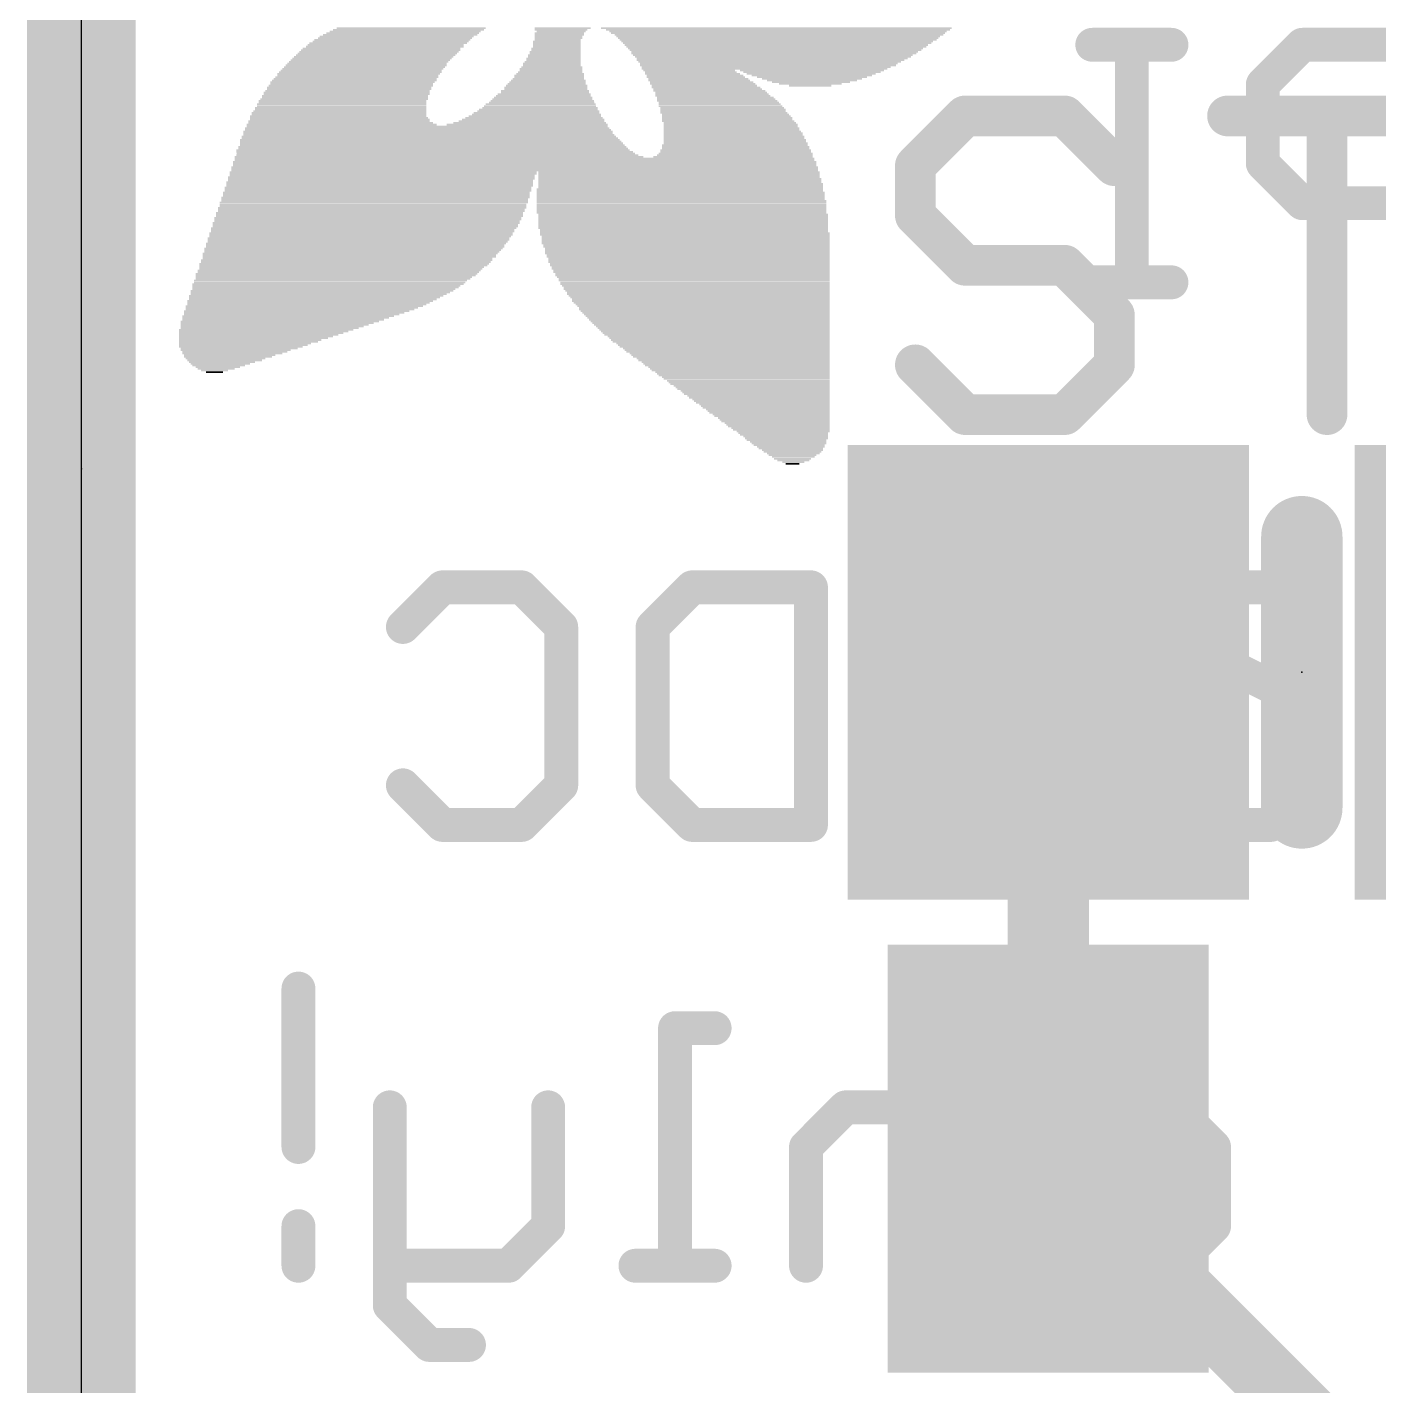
# Model space of a CAD drawing. Extents: x -0.2 to 28.1, y -0.2 to 21.4.
# Drawn here: x -0.2 to 4.86, y 9.01 to 14.1 of the extents above; entities that cross this region are included whole.
import ezdxf

# ---------------------------------------------------------------- set-up
doc = ezdxf.new("R2010")
doc.units = 0
for name, color, linetype in [('1', 12, 'CONTINUOUS'), ('16', 132, 'CONTINUOUS'), ('20', 53, 'CONTINUOUS'), ('21', 40, 'CONTINUOUS'), ('22', 6, 'CONTINUOUS'), ('23', 40, 'CONTINUOUS'), ('29', 253, 'CONTINUOUS'), ('31', 253, 'CONTINUOUS')]:
    doc.layers.add(name, color=color, linetype=linetype)

# ---------------------------------------------------------------- blocks, each defined once
blk = doc.blocks.new('RECT')
blk.add_solid([(-0.5, -0.5), (0.5, -0.5), (-0.5, 0.5), (0.5, 0.5)])

msp = doc.modelspace()

# ---------------------------------------------------------------- linework, layer by layer
at = {"layer": '1'}
for points, const_width in [([(3.622, 11.684), (3.622, 10.099)], 0.3048), ([(3.622, 10.099), (3.622, 9.863)], 0.254), ([(3.622, 9.863), (4.722, 8.763)], 0.254)]:
    msp.add_lwpolyline(points, dxfattribs=dict(at, const_width=const_width))
for points, const_width in [([(3.6982, 11.684, 1), (3.5458, 11.684)], 0.1524), ([(3.6855, 10.099, 1), (3.5585, 10.099)], 0.127), ([(3.5458, 10.099, 1), (3.6982, 10.099)], 0.1524), ([(3.6669, 9.9079, 1), (3.5771, 9.8181)], 0.127), ([(3.5585, 9.863, 1), (3.6855, 9.863)], 0.127)]:
    msp.add_lwpolyline(points, format="xyb", dxfattribs=dict(at, const_width=const_width))
at = {"layer": '16', "const_width": 0.4064}
msp.add_lwpolyline([(0, 0), (0, 21.209)], dxfattribs=at)
at = {"layer": '20'}
msp.add_line((0, 2.54), (0, 18.415), dxfattribs=at)
at = {"layer": '21'}
for points, const_width in [([(3.3106, 13.7678), (3.1242, 13.5813)], 0.1524), ([(3.6835, 13.7678), (3.3106, 13.7678)], 0.1524), ([(3.8699, 13.5813), (3.6835, 13.7678)], 0.1524), ([(4.2936, 13.7678), (5.0393, 13.7678)], 0.1524), ([(4.6664, 12.6492), (4.6664, 13.7678)], 0.1524), ([(3.1242, 13.5813), (3.1242, 13.3949)], 0.1524), ([(3.1242, 13.3949), (3.3106, 13.2085)], 0.1524), ([(3.3106, 13.2085), (3.6835, 13.2085)], 0.1524), ([(3.6835, 13.2085), (3.8699, 13.0221)], 0.1524), ([(3.8699, 13.0221), (3.8699, 12.8356)], 0.1524), ([(3.3106, 12.6492), (3.1242, 12.8356)], 0.1524), ([(3.8699, 12.8356), (3.6835, 12.6492)], 0.1524), ([(3.6835, 12.6492), (3.3106, 12.6492)], 0.1524), ([(4.572, 11.176), (4.572, 12.192)], 0.3048)]:
    msp.add_lwpolyline(points, dxfattribs=dict(at, const_width=const_width))
for points, const_width in [([(3.3106, 13.8059, 1), (3.3106, 13.7297)], 0.0762), ([(3.3376, 13.7408, 1), (3.2837, 13.7947)], 0.0762), ([(3.7104, 13.7947, 1), (3.6565, 13.7408)], 0.0762), ([(3.6835, 13.7297, 1), (3.6835, 13.8059)], 0.0762), ([(4.2936, 13.8059, 1), (4.2936, 13.7297)], 0.0762), ([(4.7045, 13.7678, 1), (4.6283, 13.7678)], 0.0762), ([(3.1623, 13.5813, 1), (3.0861, 13.5813)], 0.0762), ([(3.0973, 13.6083, 1), (3.1511, 13.5544)], 0.0762), ([(3.843, 13.5544, 1), (3.8968, 13.6083)], 0.0762), ([(3.1511, 13.4218, 1), (3.0973, 13.368)], 0.0762), ([(3.0861, 13.3949, 1), (3.1623, 13.3949)], 0.0762), ([(3.3106, 13.2466, 1), (3.3106, 13.1704)], 0.0762), ([(3.7104, 13.2354, 1), (3.6565, 13.1815)], 0.0762), ([(3.6835, 13.1704, 1), (3.6835, 13.2466)], 0.0762), ([(3.2837, 13.1815, 1), (3.3376, 13.2354)], 0.0762), ([(3.908, 13.0221, 1), (3.8318, 13.0221)], 0.0762), ([(3.843, 12.9951, 1), (3.8968, 13.049)], 0.0762), ([(3.1511, 12.8626, 1), (3.0973, 12.8087)], 0.0762), ([(3.8968, 12.8087, 1), (3.843, 12.8626)], 0.0762), ([(3.8318, 12.8356, 1), (3.908, 12.8356)], 0.0762), ([(3.3106, 12.6873, 1), (3.3106, 12.6111)], 0.0762), ([(3.6835, 12.6111, 1), (3.6835, 12.6873)], 0.0762), ([(3.2837, 12.6223, 1), (3.3376, 12.6761)], 0.0762), ([(3.6565, 12.6761, 1), (3.7104, 12.6223)], 0.0762), ([(4.6283, 12.6492, 1), (4.7045, 12.6492)], 0.0762), ([(4.6482, 12.192, 1), (4.4958, 12.192)], 0.1524), ([(4.4958, 11.176, 1), (4.6482, 11.176)], 0.1524)]:
    msp.add_lwpolyline(points, format="xyb", dxfattribs=dict(at, const_width=const_width))
at = {"layer": '22', "const_width": 0.127}
for points in [[(4.0836, 14.0343), (3.787, 14.0343)], [(3.9353, 13.1445), (3.9353, 14.0343)], [(4.5742, 14.0343), (4.4259, 13.886)], [(5.0191, 14.0343), (4.5742, 14.0343)], [(4.4259, 13.886), (4.4259, 13.5894)], [(4.4259, 13.5894), (4.5742, 13.4411)], [(4.5742, 13.4411), (5.0191, 13.4411)], [(4.0836, 13.1445), (3.787, 13.1445)], [(1.2044, 11.854), (1.3527, 12.0023)], [(1.3527, 12.0023), (1.6493, 12.0023)], [(1.6493, 12.0023), (1.7976, 11.854)], [(2.1399, 11.854), (2.2882, 12.0023)], [(2.2882, 12.0023), (2.7331, 12.0023)], [(2.7331, 12.0023), (2.7331, 11.1125)], [(3.0754, 11.4091), (3.0754, 12.0023)], [(3.6686, 12.0023), (3.6686, 11.4091)], [(4.011, 12.0023), (4.6041, 12.0023)], [(4.6041, 12.0023), (4.6041, 11.5574)], [(1.7976, 11.854), (1.7976, 11.2608)], [(2.1399, 11.2608), (2.1399, 11.854)], [(4.1592, 11.7057), (4.011, 11.5574)], [(4.3075, 11.7057), (4.1592, 11.7057)], [(4.6041, 11.5574), (4.3075, 11.7057)], [(4.011, 11.5574), (4.011, 11.2608)], [(3.372, 11.1125), (3.0754, 11.4091)], [(3.6686, 11.4091), (3.372, 11.1125)], [(1.3527, 11.1125), (1.2044, 11.2608)], [(1.7976, 11.2608), (1.6493, 11.1125)], [(2.2882, 11.1125), (2.1399, 11.2608)], [(4.011, 11.2608), (4.1592, 11.1125)], [(4.4558, 11.1125), (4.6041, 11.2608)], [(1.6493, 11.1125), (1.3527, 11.1125)], [(2.7331, 11.1125), (2.2882, 11.1125)], [(4.1592, 11.1125), (4.4558, 11.1125)], [(0.813, 10.4996), (0.813, 9.9064)], [(2.3722, 10.3513), (2.2239, 10.3513)], [(2.2239, 10.3513), (2.2239, 9.4615)], [(1.1554, 10.0547), (1.1554, 9.3132)], [(1.7485, 10.0547), (1.7485, 9.6098)], [(2.8628, 10.0547), (2.7146, 9.9064)], [(3.3077, 10.0547), (2.8628, 10.0547)], [(3.3077, 9.4615), (3.3077, 10.0547)], [(3.6501, 9.9064), (3.7984, 10.0547)], [(3.7984, 10.0547), (4.0949, 10.0547)], [(4.0949, 10.0547), (4.2432, 9.9064)], [(2.7146, 9.9064), (2.7146, 9.4615)], [(3.6501, 9.6098), (3.6501, 9.9064)], [(4.2432, 9.9064), (4.2432, 9.6098)], [(0.813, 9.6098), (0.813, 9.4615)], [(1.7485, 9.6098), (1.6002, 9.4615)], [(3.7984, 9.4615), (3.6501, 9.6098)], [(4.2432, 9.6098), (4.0949, 9.4615)], [(1.6002, 9.4615), (1.1554, 9.4615)], [(2.3722, 9.4615), (2.0756, 9.4615)], [(4.0949, 9.4615), (3.7984, 9.4615)], [(1.1554, 9.3132), (1.3036, 9.1649)], [(1.3036, 9.1649), (1.4519, 9.1649)]]:
    msp.add_lwpolyline(points, dxfattribs=at)
at = {"layer": '22', "const_width": 0.0635}
for points in [[(3.787, 14.066, 1), (3.787, 14.0025)], [(3.967, 14.0343, 1), (3.9035, 14.0343)], [(4.0836, 14.0025, 1), (4.0836, 14.066)], [(4.5742, 14.066, 1), (4.5742, 14.0025)], [(4.5967, 14.0118, 1), (4.5518, 14.0567)], [(4.4577, 13.886, 1), (4.3942, 13.886)], [(4.4035, 13.9084, 1), (4.4484, 13.8635)], [(4.4484, 13.6118, 1), (4.4035, 13.5669)], [(4.3942, 13.5894, 1), (4.4577, 13.5894)], [(4.5742, 13.4728, 1), (4.5742, 13.4093)], [(4.5518, 13.4186, 1), (4.5967, 13.4635)], [(3.787, 13.1763, 1), (3.787, 13.1128)], [(4.0836, 13.1128, 1), (4.0836, 13.1763)], [(3.9035, 13.1445, 1), (3.967, 13.1445)], [(1.3527, 12.034, 1), (1.3527, 11.9705)], [(1.3751, 11.9798, 1), (1.3302, 12.0247)], [(1.6717, 12.0247, 1), (1.6268, 11.9798)], [(1.6493, 11.9705, 1), (1.6493, 12.034)], [(2.2882, 12.034, 1), (2.2882, 11.9705)], [(2.3107, 11.9798, 1), (2.2658, 12.0247)], [(2.7648, 12.0023, 1), (2.7013, 12.0023)], [(2.7331, 11.9705, 1), (2.7331, 12.034)], [(3.1072, 12.0023, 1), (3.0437, 12.0023)], [(3.7004, 12.0023, 1), (3.6369, 12.0023)], [(4.011, 12.034, 1), (4.011, 11.9705)], [(4.6359, 12.0023, 1), (4.5724, 12.0023)], [(4.6041, 11.9705, 1), (4.6041, 12.034)], [(1.1819, 11.8764, 1), (1.2268, 11.8315)], [(1.8293, 11.854, 1), (1.7658, 11.854)], [(1.7751, 11.8315, 1), (1.82, 11.8764)], [(2.1717, 11.854, 1), (2.1082, 11.854)], [(2.1175, 11.8764, 1), (2.1624, 11.8315)], [(4.1592, 11.7374, 1), (4.1592, 11.6739)], [(4.1817, 11.6832, 1), (4.1368, 11.7281)], [(4.3217, 11.7341, 1), (4.2933, 11.6773)], [(4.3075, 11.6739, 1), (4.3075, 11.7374)], [(4.0427, 11.5574, 1), (3.9792, 11.5574)], [(3.9885, 11.5798, 1), (4.0334, 11.5349)], [(4.5899, 11.529, 1), (4.6183, 11.5858)], [(4.5724, 11.5574, 1), (4.6359, 11.5574)], [(3.0979, 11.4315, 1), (3.053, 11.3866)], [(3.6911, 11.3866, 1), (3.6462, 11.4315)], [(3.0437, 11.4091, 1), (3.1072, 11.4091)], [(3.6369, 11.4091, 1), (3.7004, 11.4091)], [(1.2268, 11.2832, 1), (1.1819, 11.2383)], [(1.82, 11.2383, 1), (1.7751, 11.2832)], [(2.1624, 11.2832, 1), (2.1175, 11.2383)], [(4.0334, 11.2832, 1), (3.9885, 11.2383)], [(4.6266, 11.2383, 1), (4.5817, 11.2832)], [(1.7658, 11.2608, 1), (1.8293, 11.2608)], [(2.1082, 11.2608, 1), (2.1717, 11.2608)], [(3.9792, 11.2608, 1), (4.0427, 11.2608)], [(1.3527, 11.1443, 1), (1.3527, 11.0808)], [(1.3302, 11.09, 1), (1.3751, 11.135)], [(1.6268, 11.135, 1), (1.6717, 11.09)], [(1.6493, 11.0808, 1), (1.6493, 11.1443)], [(2.2882, 11.1443, 1), (2.2882, 11.0808)], [(2.2658, 11.09, 1), (2.3107, 11.135)], [(2.7013, 11.1125, 1), (2.7648, 11.1125)], [(2.7331, 11.0808, 1), (2.7331, 11.1443)], [(3.3496, 11.135, 1), (3.3945, 11.09)], [(3.3496, 11.09, 1), (3.3945, 11.135)], [(4.1592, 11.1443, 1), (4.1592, 11.0808)], [(4.1368, 11.09, 1), (4.1817, 11.135)], [(4.4334, 11.135, 1), (4.4783, 11.09)], [(4.4558, 11.0808, 1), (4.4558, 11.1443)], [(0.8448, 10.4996, 1), (0.7813, 10.4996)], [(2.2239, 10.383, 1), (2.2239, 10.3195)], [(2.2557, 10.3513, 1), (2.1922, 10.3513)], [(2.3722, 10.3195, 1), (2.3722, 10.383)], [(1.1871, 10.0547, 1), (1.1236, 10.0547)], [(1.7803, 10.0547, 1), (1.7168, 10.0547)], [(2.8628, 10.0864, 1), (2.8628, 10.0229)], [(2.8853, 10.0322, 1), (2.8404, 10.0771)], [(3.3395, 10.0547, 1), (3.276, 10.0547)], [(3.3077, 10.0229, 1), (3.3077, 10.0864)], [(3.7984, 10.0864, 1), (3.7984, 10.0229)], [(3.8208, 10.0322, 1), (3.7759, 10.0771)], [(4.1174, 10.0771, 1), (4.0725, 10.0322)], [(4.0949, 10.0229, 1), (4.0949, 10.0864)], [(0.7813, 9.9064, 1), (0.8448, 9.9064)], [(2.7463, 9.9064, 1), (2.6828, 9.9064)], [(2.6921, 9.9288, 1), (2.737, 9.8839)], [(3.6818, 9.9064, 1), (3.6183, 9.9064)], [(3.6276, 9.9288, 1), (3.6725, 9.8839)], [(4.275, 9.9064, 1), (4.2115, 9.9064)], [(4.2208, 9.8839, 1), (4.2657, 9.9288)], [(0.8448, 9.6098, 1), (0.7813, 9.6098)], [(1.771, 9.5873, 1), (1.7261, 9.6322)], [(3.6725, 9.6322, 1), (3.6276, 9.5873)], [(4.2657, 9.5873, 1), (4.2208, 9.6322)], [(1.7168, 9.6098, 1), (1.7803, 9.6098)], [(3.6183, 9.6098, 1), (3.6818, 9.6098)], [(4.2115, 9.6098, 1), (4.275, 9.6098)], [(1.1554, 9.4933, 1), (1.1554, 9.4298)], [(1.5778, 9.484, 1), (1.6227, 9.439)], [(1.6002, 9.4298, 1), (1.6002, 9.4933)], [(2.0756, 9.4933, 1), (2.0756, 9.4298)], [(2.3722, 9.4298, 1), (2.3722, 9.4933)], [(3.7984, 9.4933, 1), (3.7984, 9.4298)], [(3.7759, 9.439, 1), (3.8208, 9.484)], [(4.0725, 9.484, 1), (4.1174, 9.439)], [(4.0949, 9.4298, 1), (4.0949, 9.4933)], [(0.7813, 9.4615, 1), (0.8448, 9.4615)], [(2.1922, 9.4615, 1), (2.2557, 9.4615)], [(2.6828, 9.4615, 1), (2.7463, 9.4615)], [(3.276, 9.4615, 1), (3.3395, 9.4615)], [(1.1778, 9.3357, 1), (1.1329, 9.2908)], [(1.1236, 9.3132, 1), (1.1871, 9.3132)], [(1.3036, 9.1967, 1), (1.3036, 9.1332)], [(1.2812, 9.1425, 1), (1.3261, 9.1874)], [(1.4519, 9.1332, 1), (1.4519, 9.1967)]]:
    msp.add_lwpolyline(points, format="xyb", dxfattribs=at)
at = {"layer": '23'}
for p in [(0, 12.446), (4.572, 11.684)]:
    msp.add_point(p, dxfattribs=at)

# ---------------------------------------------------------------- block references
at = {"layer": '1', "xscale": 1.3, "yscale": 1.5, "rotation": 180}
msp.add_blockref('RECT', (3.622, 11.684), dxfattribs=at)
at = {"layer": '1', "yscale": 1.4, "rotation": 180}
msp.add_blockref('RECT', (3.622, 9.863), dxfattribs=at)
at = {"layer": '21'}
for p, xscale, yscale in [((1.2351, 14.097), 0.5588, 0.0064), ((1.8034, 14.097), 0.2096, 0.0064), ((2.6035, 14.097), 1.3144, 0.0064), ((1.1589, 14.0462), 0.5842, 0.0064), ((1.1652, 14.0526), 0.5842, 0.0063), ((1.1747, 14.0589), 0.5779, 0.0064), ((1.1811, 14.0653), 0.5778, 0.0063), ((1.1938, 14.0716), 0.5778, 0.0064), ((1.2034, 14.078), 0.5715, 0.0063), ((1.2128, 14.0843), 0.5651, 0.0064), ((1.2256, 14.0907), 0.5651, 0.0063), ((1.7812, 14.0462), 0.1778, 0.0064), ((1.7971, 14.0907), 0.1969, 0.0063), ((1.7907, 14.078), 0.1842, 0.0063), ((1.7907, 14.0716), 0.1842, 0.0064), ((1.7875, 14.0653), 0.1778, 0.0063), ((1.7875, 14.0589), 0.1778, 0.0064), ((1.7844, 14.0526), 0.1715, 0.0063), ((1.7971, 14.0843), 0.1841, 0.0064), ((2.6099, 14.0907), 1.2891, 0.0063), ((2.6099, 14.0843), 1.2637, 0.0064), ((2.6099, 14.078), 1.2509, 0.0063), ((2.6131, 14.0716), 1.2319, 0.0064), ((2.6099, 14.0653), 1.2129, 0.0063), ((2.6099, 14.0589), 1.2001, 0.0064), ((2.6099, 14.0526), 1.1875, 0.0063), ((2.6067, 14.0462), 1.1684, 0.0064), ((1.1018, 13.9954), 0.5969, 0.0064), ((1.108, 14.0018), 0.5969, 0.0063), ((1.1145, 14.0081), 0.5969, 0.0064), ((1.1208, 14.0145), 0.5969, 0.0063), ((1.124, 14.0208), 0.5905, 0.0064), ((1.1367, 14.0272), 0.5905, 0.0063), ((1.1398, 14.0335), 0.5842, 0.0064), ((1.1494, 14.0399), 0.5905, 0.0063), ((1.7717, 13.9954), 0.1969, 0.0064), ((1.7749, 14.0081), 0.1905, 0.0064), ((1.7749, 14.0018), 0.1905, 0.0063), ((1.778, 14.0208), 0.1842, 0.0064), ((1.778, 14.0145), 0.1842, 0.0063), ((1.7812, 14.0399), 0.1778, 0.0063), ((1.7812, 14.0335), 0.1778, 0.0064), ((1.7812, 14.0272), 0.1778, 0.0063), ((2.6067, 14.0399), 1.1557, 0.0063), ((2.6035, 14.0335), 1.1366, 0.0064), ((2.6035, 14.0272), 1.124, 0.0063), ((2.6004, 14.0208), 1.1049, 0.0064), ((2.6003, 14.0145), 1.0922, 0.0063), ((2.5972, 14.0081), 1.0731, 0.0064), ((2.594, 14.0018), 1.0668, 0.0063), ((2.5908, 13.9954), 1.0478, 0.0064), ((1.0541, 13.9446), 0.6032, 0.0064), ((1.0605, 13.951), 0.6033, 0.0063), ((1.0668, 13.9573), 0.6032, 0.0064), ((1.0699, 13.9637), 0.5969, 0.0063), ((1.0764, 13.97), 0.5969, 0.0064), ((1.0827, 13.9764), 0.5969, 0.0063), ((1.0891, 13.9827), 0.5969, 0.0064), ((1.0954, 13.9891), 0.5969, 0.0063), ((1.759, 13.9446), 0.2349, 0.0064), ((1.7621, 13.951), 0.2286, 0.0063), ((1.7622, 13.9637), 0.2159, 0.0063), ((1.7622, 13.9573), 0.2159, 0.0064), ((1.7653, 13.97), 0.2096, 0.0064), ((1.7685, 13.9827), 0.2032, 0.0064), ((1.7685, 13.9764), 0.2032, 0.0063), ((1.7717, 13.9891), 0.1969, 0.0063), ((2.5908, 13.9891), 1.035, 0.0063), ((2.5876, 13.9827), 1.016, 0.0064), ((2.5813, 13.9764), 1.0033, 0.0063), ((2.5781, 13.97), 0.9842, 0.0064), ((2.5749, 13.9637), 0.9652, 0.0063), ((2.5718, 13.9573), 0.9589, 0.0064), ((2.5654, 13.951), 0.9334, 0.0063), ((2.5591, 13.9446), 0.9207, 0.0064), ((1.016, 13.8938), 0.616, 0.0064), ((1.0224, 13.9002), 0.6159, 0.0063), ((1.0255, 13.9065), 0.6096, 0.0064), ((1.0319, 13.9129), 0.6096, 0.0063), ((1.0382, 13.9256), 0.6096, 0.0063), ((1.0351, 13.9192), 0.6033, 0.0064), ((1.0446, 13.9319), 0.6096, 0.0064), ((1.0477, 13.9383), 0.6033, 0.0063), ((1.7463, 13.8938), 0.2857, 0.0064), ((1.7494, 13.9002), 0.2794, 0.0063), ((1.7495, 13.9065), 0.2667, 0.0064), ((1.7526, 13.9192), 0.2604, 0.0064), ((1.7526, 13.9129), 0.2604, 0.0063), ((1.7558, 13.9256), 0.254, 0.0063), ((1.7558, 13.9319), 0.2413, 0.0064), ((1.759, 13.9383), 0.2349, 0.0063), ((2.2765, 13.9383), 0.3429, 0.0063), ((2.2892, 13.9256), 0.3556, 0.0063), ((2.2829, 13.9319), 0.3429, 0.0064), ((2.2987, 13.9192), 0.362, 0.0064), ((2.3018, 13.9129), 0.3683, 0.0063), ((2.3114, 13.9065), 0.3746, 0.0064), ((2.3146, 13.9002), 0.381, 0.0063), ((2.3241, 13.8938), 0.3874, 0.0064), ((2.7369, 13.9383), 0.5397, 0.0063), ((2.7369, 13.9319), 0.5143, 0.0064), ((2.7337, 13.9256), 0.4826, 0.0063), ((2.7369, 13.9192), 0.4509, 0.0064), ((2.7369, 13.9129), 0.4127, 0.0063), ((2.7369, 13.9065), 0.3747, 0.0064), ((2.7369, 13.9002), 0.3365, 0.0063), ((2.7336, 13.8938), 0.2921, 0.0064), ((0.9875, 13.843), 0.6223, 0.0064), ((0.9938, 13.8557), 0.6223, 0.0064), ((0.9938, 13.8494), 0.6223, 0.0063), ((0.997, 13.862), 0.6159, 0.0063), ((1.0033, 13.8748), 0.616, 0.0063), ((1.0033, 13.8684), 0.616, 0.0064), ((1.0097, 13.8811), 0.6159, 0.0064), ((1.0128, 13.8875), 0.6096, 0.0063), ((1.7304, 13.843), 0.3556, 0.0064), ((1.7336, 13.8494), 0.3493, 0.0063), ((1.7367, 13.862), 0.3302, 0.0063), ((1.7367, 13.8557), 0.3302, 0.0064), ((1.7399, 13.8748), 0.3112, 0.0063), ((1.7399, 13.8684), 0.3112, 0.0064), ((1.7431, 13.8811), 0.3048, 0.0064), ((1.743, 13.8875), 0.2921, 0.0063), ((2.3273, 13.8875), 0.3937, 0.0063), ((2.3337, 13.8811), 0.3937, 0.0064), ((2.34, 13.8748), 0.4064, 0.0063), ((2.3463, 13.8684), 0.4064, 0.0064), ((2.3527, 13.862), 0.4191, 0.0063), ((2.3622, 13.8494), 0.4254, 0.0063), ((2.3654, 13.843), 0.4318, 0.0064), ((2.3591, 13.8557), 0.4191, 0.0064), ((2.7305, 13.8875), 0.235, 0.0063), ((2.7305, 13.8811), 0.1588, 0.0064), ((0.9716, 13.7986), 0.6413, 0.0063), ((0.9716, 13.7922), 0.6413, 0.0064), ((0.9747, 13.8113), 0.635, 0.0063), ((0.9747, 13.8049), 0.635, 0.0064), ((0.9779, 13.8239), 0.6286, 0.0063), ((0.9779, 13.8176), 0.6286, 0.0064), ((0.9843, 13.8303), 0.6287, 0.0064), ((0.9875, 13.8367), 0.6223, 0.0063), ((1.7114, 13.7922), 0.4445, 0.0064), ((1.7177, 13.7986), 0.4318, 0.0063), ((1.7177, 13.8049), 0.4191, 0.0064), ((1.7208, 13.8113), 0.4127, 0.0063), ((1.7241, 13.8176), 0.3937, 0.0064), ((1.7272, 13.8239), 0.3874, 0.0063), ((1.7272, 13.8303), 0.3746, 0.0064), ((1.7304, 13.8367), 0.3683, 0.0063), ((2.3749, 13.8367), 0.4382, 0.0063), ((2.378, 13.8303), 0.4445, 0.0064), ((2.3813, 13.8239), 0.4509, 0.0063), ((2.3876, 13.8176), 0.4508, 0.0064), ((2.3908, 13.8113), 0.4572, 0.0063), ((2.394, 13.8049), 0.4635, 0.0064), ((2.4003, 13.7986), 0.4636, 0.0063), ((2.4035, 13.7922), 0.4699, 0.0064), ((0.9652, 13.7477), 0.6794, 0.0063), ((0.9716, 13.7414), 0.6921, 0.0064), ((0.962, 13.7668), 0.6604, 0.0064), ((0.9652, 13.7605), 0.6668, 0.0063), ((0.9684, 13.7541), 0.6731, 0.0064), ((0.9652, 13.7795), 0.654, 0.0064), ((0.9652, 13.7732), 0.654, 0.0063), ((0.9684, 13.7858), 0.6477, 0.0063), ((1.6796, 13.7414), 0.5715, 0.0064), ((1.686, 13.7477), 0.5461, 0.0063), ((1.6923, 13.7541), 0.5334, 0.0064), ((1.6955, 13.7605), 0.5143, 0.0063), ((1.6986, 13.7668), 0.4953, 0.0064), ((1.705, 13.7732), 0.4826, 0.0063), ((1.705, 13.7795), 0.4699, 0.0064), ((1.7113, 13.7858), 0.4572, 0.0063), ((2.4066, 13.7795), 0.4763, 0.0064), ((2.4035, 13.7858), 0.4699, 0.0063), ((2.413, 13.7732), 0.4762, 0.0063), ((2.4162, 13.7668), 0.4826, 0.0064), ((2.4194, 13.7605), 0.4889, 0.0063), ((2.4194, 13.7541), 0.4889, 0.0064), ((2.4226, 13.7477), 0.4953, 0.0063), ((2.4289, 13.7414), 0.4953, 0.0064), ((1.3017, 13.6906), 1.4033, 0.0064), ((1.2986, 13.7096), 1.3843, 0.0063), ((1.2986, 13.7033), 1.3843, 0.0064), ((1.3017, 13.697), 1.3907, 0.0063), ((1.2954, 13.7224), 1.3652, 0.0063), ((1.2986, 13.716), 1.3716, 0.0064), ((0.9747, 13.7351), 0.7112, 0.0063), ((1.2954, 13.7287), 1.3526, 0.0064), ((1.6701, 13.7351), 0.6033, 0.0063), ((2.4352, 13.7224), 0.508, 0.0063), ((2.4352, 13.716), 0.508, 0.0064), ((2.4384, 13.7096), 0.5144, 0.0063), ((2.4447, 13.6906), 0.5271, 0.0064), ((2.4321, 13.7351), 0.5017, 0.0063), ((2.4321, 13.7287), 0.5017, 0.0064), ((2.4416, 13.7033), 0.5207, 0.0064), ((2.4416, 13.697), 0.5207, 0.0063), ((1.3176, 13.6398), 1.4732, 0.0064), ((1.3176, 13.6462), 1.4605, 0.0063), ((1.3145, 13.6525), 1.4541, 0.0064), ((1.3049, 13.6779), 1.4224, 0.0064), ((1.3081, 13.6715), 1.4288, 0.0063), ((1.3113, 13.6652), 1.4351, 0.0064), ((1.3145, 13.6589), 1.4415, 0.0063), ((1.305, 13.6843), 1.4097, 0.0063), ((2.4511, 13.6398), 0.5652, 0.0064), ((2.448, 13.6589), 0.5461, 0.0063), ((2.4511, 13.6525), 0.5524, 0.0064), ((2.4511, 13.6462), 0.5524, 0.0063), ((2.4447, 13.6843), 0.5271, 0.0063), ((2.4479, 13.6779), 0.5334, 0.0064), ((2.4479, 13.6715), 0.5334, 0.0063), ((2.4511, 13.6652), 0.5398, 0.0064), ((1.6605, 13.5953), 2.1844, 0.0063), ((1.6605, 13.589), 2.1844, 0.0064), ((1.3398, 13.6144), 1.5303, 0.0064), ((1.6605, 13.6081), 2.1717, 0.0063), ((1.6605, 13.6017), 2.1717, 0.0064), ((1.3239, 13.6334), 1.4859, 0.0063), ((1.3272, 13.6271), 1.4923, 0.0064), ((1.3335, 13.6208), 1.505, 0.0063), ((2.4416, 13.6144), 0.5969, 0.0064), ((2.4479, 13.6208), 0.5842, 0.0063), ((2.4511, 13.6271), 0.5778, 0.0064), ((2.4511, 13.6334), 0.5652, 0.0063), ((1.124, 13.5382), 1.1493, 0.0064), ((1.1303, 13.5572), 1.1494, 0.0063), ((1.1303, 13.5509), 1.1494, 0.0064), ((1.1271, 13.5446), 1.143, 0.0063), ((1.6605, 13.5763), 2.1971, 0.0064), ((1.6605, 13.57), 2.1971, 0.0063), ((1.6605, 13.5636), 2.1971, 0.0064), ((1.6605, 13.5827), 2.1844, 0.0063), ((2.2384, 13.5572), 1.0541, 0.0063), ((2.2384, 13.5509), 1.0541, 0.0064), ((2.2384, 13.5446), 1.0541, 0.0063), ((2.2384, 13.5382), 1.0541, 0.0064), ((1.1113, 13.5001), 1.1493, 0.0064), ((1.1113, 13.4938), 1.1493, 0.0063), ((1.1113, 13.4874), 1.1493, 0.0064), ((1.1176, 13.5191), 1.1494, 0.0063), ((1.1176, 13.5128), 1.1494, 0.0064), ((1.1176, 13.5065), 1.1494, 0.0063), ((1.1208, 13.5255), 1.143, 0.0064), ((1.124, 13.5319), 1.1493, 0.0063), ((2.2416, 13.4938), 1.0731, 0.0063), ((2.2416, 13.4874), 1.0731, 0.0064), ((2.2416, 13.5319), 1.0605, 0.0063), ((2.2416, 13.5255), 1.0605, 0.0064), ((2.2416, 13.5191), 1.0605, 0.0063), ((2.2447, 13.5128), 1.0668, 0.0064), ((2.2447, 13.5065), 1.0668, 0.0063), ((2.2447, 13.5001), 1.0668, 0.0064), ((1.0954, 13.443), 1.1557, 0.0063), ((1.0922, 13.4366), 1.1494, 0.0064), ((1.0922, 13.4303), 1.1494, 0.0063), ((1.1018, 13.462), 1.1557, 0.0064), ((1.0986, 13.4557), 1.1493, 0.0063), ((1.0986, 13.4493), 1.1493, 0.0064), ((1.1049, 13.4811), 1.1494, 0.0063), ((1.1049, 13.4747), 1.1494, 0.0064), ((1.1049, 13.4684), 1.1494, 0.0063), ((2.2479, 13.4493), 1.0858, 0.0064), ((2.2479, 13.443), 1.0858, 0.0063), ((2.2479, 13.4366), 1.0858, 0.0064), ((2.2479, 13.4303), 1.0858, 0.0063), ((2.2448, 13.4811), 1.0795, 0.0063), ((2.2448, 13.4747), 1.0795, 0.0064), ((2.2448, 13.4684), 1.0795, 0.0063), ((2.2448, 13.462), 1.0795, 0.0064), ((2.2448, 13.4557), 1.0795, 0.0063), ((1.0732, 13.3858), 1.1493, 0.0064), ((1.0732, 13.3795), 1.1493, 0.0063), ((1.0795, 13.4049), 1.1494, 0.0063), ((1.0795, 13.3985), 1.1494, 0.0064), ((1.0795, 13.3922), 1.1494, 0.0063), ((1.0891, 13.4239), 1.1557, 0.0064), ((1.0858, 13.4176), 1.1493, 0.0063), ((1.0858, 13.4112), 1.1493, 0.0064), ((2.2479, 13.4239), 1.0858, 0.0064), ((2.2479, 13.4176), 1.0858, 0.0063), ((2.2479, 13.4112), 1.0858, 0.0064), ((2.2479, 13.4049), 1.0858, 0.0063), ((2.2543, 13.3985), 1.0859, 0.0064), ((2.2543, 13.3922), 1.0859, 0.0063), ((2.2543, 13.3858), 1.0859, 0.0064), ((2.2543, 13.3795), 1.0859, 0.0063), ((1.0477, 13.3287), 1.1367, 0.0063), ((1.0573, 13.3477), 1.143, 0.0064), ((1.0541, 13.3414), 1.1366, 0.0063), ((1.0541, 13.335), 1.1366, 0.0064), ((1.0668, 13.3668), 1.1494, 0.0063), ((1.0636, 13.3604), 1.143, 0.0064), ((1.0636, 13.3541), 1.143, 0.0063), ((1.07, 13.3731), 1.143, 0.0064), ((2.2543, 13.3731), 1.0859, 0.0064), ((2.2543, 13.3668), 1.0859, 0.0063), ((2.2543, 13.3604), 1.0859, 0.0064), ((2.2543, 13.3541), 1.0859, 0.0063), ((2.2543, 13.3477), 1.0859, 0.0064), ((2.2574, 13.3414), 1.0795, 0.0063), ((2.2574, 13.335), 1.0795, 0.0064), ((2.2606, 13.3287), 1.0858, 0.0063), ((1.0287, 13.2906), 1.124, 0.0063), ((1.0255, 13.2842), 1.1176, 0.0064), ((1.0255, 13.2779), 1.1176, 0.0063), ((1.0383, 13.3096), 1.1303, 0.0064), ((1.0383, 13.3033), 1.1303, 0.0063), ((1.0351, 13.2969), 1.1239, 0.0064), ((1.0477, 13.3223), 1.1367, 0.0064), ((1.0446, 13.316), 1.1303, 0.0063), ((2.2606, 13.3223), 1.0858, 0.0064), ((2.2637, 13.316), 1.0795, 0.0063), ((2.2637, 13.3096), 1.0795, 0.0064), ((2.2637, 13.3033), 1.0795, 0.0063), ((2.2637, 13.2969), 1.0795, 0.0064), ((2.2637, 13.2906), 1.0795, 0.0063), ((2.267, 13.2842), 1.0731, 0.0064), ((2.267, 13.2779), 1.0731, 0.0063), ((0.9938, 13.2271), 1.0922, 0.0063), ((1.0065, 13.2525), 1.1049, 0.0063), ((1.0033, 13.2461), 1.0986, 0.0064), ((1.0033, 13.2398), 1.0986, 0.0063), ((0.997, 13.2334), 1.0859, 0.0064), ((1.0192, 13.2715), 1.1176, 0.0064), ((1.016, 13.2652), 1.1112, 0.0063), ((1.0129, 13.2588), 1.1049, 0.0064), ((2.2701, 13.2715), 1.0668, 0.0064), ((2.2701, 13.2652), 1.0668, 0.0063), ((2.2701, 13.2588), 1.0668, 0.0064), ((2.2701, 13.2525), 1.0668, 0.0063), ((2.2733, 13.2461), 1.0604, 0.0064), ((2.2733, 13.2398), 1.0604, 0.0063), ((2.2765, 13.2334), 1.0541, 0.0064), ((2.2765, 13.2271), 1.0541, 0.0063), ((0.9556, 13.1763), 1.0541, 0.0063), ((0.9652, 13.189), 1.0604, 0.0063), ((0.9621, 13.1826), 1.0541, 0.0064), ((0.9843, 13.2144), 1.0859, 0.0063), ((0.9747, 13.2017), 1.0668, 0.0063), ((0.9811, 13.208), 1.0795, 0.0064), ((0.9716, 13.1953), 1.0605, 0.0064), ((0.9906, 13.2207), 1.0858, 0.0064), ((2.2765, 13.2207), 1.0541, 0.0064), ((2.2797, 13.2144), 1.0477, 0.0063), ((2.2797, 13.208), 1.0477, 0.0064), ((2.2828, 13.2017), 1.0414, 0.0063), ((2.2828, 13.1953), 1.0414, 0.0064), ((2.286, 13.189), 1.035, 0.0063), ((2.286, 13.1826), 1.035, 0.0064), ((2.2892, 13.1763), 1.0287, 0.0063), ((0.9239, 13.1382), 1.016, 0.0063), ((0.9176, 13.1318), 1.0033, 0.0064), ((0.9144, 13.1255), 0.997, 0.0063), ((0.9303, 13.1445), 1.016, 0.0064), ((0.9335, 13.1509), 1.0223, 0.0063), ((0.9525, 13.1699), 1.0478, 0.0064), ((0.943, 13.1572), 1.0287, 0.0064), ((0.9462, 13.1636), 1.0351, 0.0063), ((2.2892, 13.1699), 1.0287, 0.0064), ((2.2924, 13.1636), 1.0223, 0.0063), ((2.2955, 13.1572), 1.016, 0.0064), ((2.2955, 13.1509), 1.016, 0.0063), ((2.2987, 13.1445), 1.0096, 0.0064), ((2.2987, 13.1382), 1.0096, 0.0063), ((2.3018, 13.1318), 1.0033, 0.0064), ((2.3051, 13.1255), 0.9969, 0.0063), ((0.8573, 13.0747), 0.9207, 0.0063), ((0.8795, 13.0937), 0.9525, 0.0064), ((0.8731, 13.0874), 0.9398, 0.0063), ((0.8668, 13.081), 0.9271, 0.0064), ((0.9017, 13.1128), 0.9842, 0.0063), ((0.8954, 13.1064), 0.9715, 0.0064), ((0.889, 13.1001), 0.9588, 0.0063), ((0.9081, 13.1191), 0.9843, 0.0064), ((2.3051, 13.1191), 0.9969, 0.0064), ((2.3082, 13.1128), 0.9906, 0.0063), ((2.3114, 13.1064), 0.9842, 0.0064), ((2.3114, 13.1001), 0.9842, 0.0063), ((2.3146, 13.0937), 0.9779, 0.0064), ((2.3178, 13.0874), 0.9715, 0.0063), ((2.3209, 13.081), 0.9652, 0.0064), ((2.3209, 13.0747), 0.9652, 0.0063), ((0.8065, 13.0366), 0.8445, 0.0063), ((0.7874, 13.0239), 0.8064, 0.0063), ((0.797, 13.0302), 0.8255, 0.0064), ((0.835, 13.0556), 0.889, 0.0064), ((0.8255, 13.0493), 0.87, 0.0063), ((0.8192, 13.0429), 0.8573, 0.0064), ((0.8509, 13.0683), 0.908, 0.0064), ((0.8446, 13.062), 0.8953, 0.0063), ((2.3241, 13.0683), 0.9588, 0.0064), ((2.3273, 13.062), 0.9525, 0.0063), ((2.3304, 13.0556), 0.9461, 0.0064), ((2.3336, 13.0493), 0.9398, 0.0063), ((2.3336, 13.0429), 0.9398, 0.0064), ((2.3368, 13.0366), 0.9334, 0.0063), ((2.3399, 13.0302), 0.9271, 0.0064), ((2.3432, 13.0239), 0.9207, 0.0063), ((0.7429, 12.9985), 0.7429, 0.0063), ((0.7239, 12.9858), 0.7048, 0.0063), ((0.7144, 12.9794), 0.6858, 0.0064), ((0.7049, 12.9731), 0.6667, 0.0063), ((0.7335, 12.9921), 0.7239, 0.0064), ((0.7651, 13.0112), 0.7747, 0.0063), ((0.7747, 13.0175), 0.7938, 0.0064), ((0.7557, 13.0048), 0.7557, 0.0064), ((2.3463, 13.0175), 0.9144, 0.0064), ((2.3495, 13.0112), 0.908, 0.0063), ((2.3527, 13.0048), 0.9017, 0.0064), ((2.3559, 12.9985), 0.8953, 0.0063), ((2.359, 12.9921), 0.889, 0.0064), ((2.3622, 12.9858), 0.8826, 0.0063), ((2.3654, 12.9794), 0.8763, 0.0064), ((2.3685, 12.9731), 0.8699, 0.0063), ((0.6826, 12.9604), 0.635, 0.0063), ((0.6731, 12.954), 0.616, 0.0064), ((0.6636, 12.9477), 0.5969, 0.0063), ((0.6445, 12.935), 0.5588, 0.0063), ((0.6318, 12.9286), 0.5334, 0.0064), ((0.6255, 12.9223), 0.5207, 0.0063), ((0.6922, 12.9667), 0.6541, 0.0064), ((0.6541, 12.9413), 0.5779, 0.0064), ((2.3717, 12.9667), 0.8636, 0.0064), ((2.3749, 12.9604), 0.8572, 0.0063), ((2.378, 12.954), 0.8509, 0.0064), ((2.3813, 12.9477), 0.8445, 0.0063), ((2.3876, 12.9413), 0.8318, 0.0064), ((2.3908, 12.935), 0.8255, 0.0063), ((2.394, 12.9286), 0.8191, 0.0064), ((2.3971, 12.9223), 0.8128, 0.0063), ((0.6128, 12.9159), 0.4953, 0.0064), ((0.6064, 12.9096), 0.4826, 0.0063), ((0.5969, 12.9032), 0.4636, 0.0064), ((0.5778, 12.8905), 0.4127, 0.0064), ((0.5906, 12.8969), 0.4381, 0.0063), ((0.5746, 12.8841), 0.3937, 0.0063), ((0.5652, 12.8778), 0.3747, 0.0064), ((0.5556, 12.8715), 0.3429, 0.0063), ((2.4035, 12.9159), 0.8001, 0.0064), ((2.4066, 12.9096), 0.7937, 0.0063), ((2.4098, 12.9032), 0.7874, 0.0064), ((2.4162, 12.8969), 0.7747, 0.0063), ((2.4194, 12.8905), 0.7683, 0.0064), ((2.4225, 12.8841), 0.762, 0.0063), ((2.4289, 12.8778), 0.7493, 0.0064), ((2.4321, 12.8715), 0.7429, 0.0063), ((0.5493, 12.8651), 0.3302, 0.0064), ((0.5398, 12.8588), 0.2985, 0.0063), ((0.5366, 12.8524), 0.2794, 0.0064), ((0.5271, 12.846), 0.2477, 0.0063), ((0.5207, 12.8397), 0.2222, 0.0064), ((0.5143, 12.8334), 0.1969, 0.0063), ((0.5111, 12.827), 0.1651, 0.0064), ((0.5049, 12.8207), 0.1397, 0.0063), ((2.4352, 12.8651), 0.7366, 0.0064), ((2.4416, 12.8588), 0.7239, 0.0063), ((2.4447, 12.8524), 0.7175, 0.0064), ((2.4511, 12.846), 0.7048, 0.0063), ((2.4543, 12.8397), 0.6985, 0.0064), ((2.4575, 12.8334), 0.6921, 0.0063), ((2.4638, 12.827), 0.6794, 0.0064), ((2.467, 12.8207), 0.6731, 0.0063), ((0.4985, 12.8143), 0.1016, 0.0064), ((0.4985, 12.8079), 0.0635, 0.0063), ((2.4702, 12.8143), 0.6667, 0.0064), ((2.4765, 12.8079), 0.654, 0.0063), ((2.4796, 12.8016), 0.6477, 0.0064), ((2.4829, 12.7953), 0.6413, 0.0063), ((2.4892, 12.7889), 0.6286, 0.0064), ((2.4924, 12.7826), 0.6223, 0.0063), ((2.4987, 12.7762), 0.6096, 0.0064), ((2.5019, 12.7698), 0.6032, 0.0063), ((2.5051, 12.7635), 0.5969, 0.0064), ((2.5114, 12.7572), 0.5842, 0.0063), ((2.5146, 12.7508), 0.5778, 0.0064), ((2.5177, 12.7445), 0.5715, 0.0063), ((2.5241, 12.7381), 0.5588, 0.0064), ((2.5273, 12.7317), 0.5524, 0.0063), ((2.5305, 12.7254), 0.5461, 0.0064), ((2.5368, 12.7191), 0.5334, 0.0063), ((2.54, 12.7127), 0.527, 0.0064), ((2.5464, 12.7064), 0.5143, 0.0063), ((2.5495, 12.7), 0.508, 0.0064), ((2.5527, 12.6936), 0.5016, 0.0063), ((2.5591, 12.6873), 0.4889, 0.0064), ((2.5622, 12.681), 0.4826, 0.0063), ((2.5654, 12.6746), 0.4762, 0.0064), ((2.5718, 12.6683), 0.4635, 0.0063), ((2.5749, 12.6619), 0.4572, 0.0064), ((2.5781, 12.6555), 0.4508, 0.0063), ((2.5844, 12.6492), 0.4381, 0.0064), ((2.5876, 12.6429), 0.4318, 0.0063), ((2.5939, 12.6365), 0.4191, 0.0064), ((2.5972, 12.6302), 0.4127, 0.0063), ((2.6003, 12.6238), 0.4064, 0.0064), ((2.6067, 12.6174), 0.3937, 0.0063), ((2.6099, 12.6111), 0.3873, 0.0064), ((2.613, 12.6048), 0.381, 0.0063), ((2.6194, 12.5984), 0.3683, 0.0064), ((2.6225, 12.5921), 0.3619, 0.0063), ((2.6289, 12.5857), 0.3492, 0.0064), ((2.6289, 12.5793), 0.3366, 0.0063), ((2.6321, 12.573), 0.3302, 0.0064), ((2.6385, 12.5667), 0.3175, 0.0063), ((2.6416, 12.5603), 0.3112, 0.0064), ((2.6416, 12.554), 0.2984, 0.0063), ((2.648, 12.5476), 0.2857, 0.0064), ((2.6511, 12.5412), 0.2794, 0.0063), ((2.6512, 12.5349), 0.2667, 0.0064), ((2.6575, 12.5286), 0.254, 0.0063), ((2.6575, 12.5222), 0.2413, 0.0064), ((2.6638, 12.5159), 0.2286, 0.0063), ((2.6639, 12.5095), 0.2159, 0.0064), ((2.667, 12.5031), 0.1968, 0.0063), ((2.6638, 12.4968), 0.1778, 0.0064), ((2.667, 12.4905), 0.1588, 0.0063), ((2.6639, 12.4841), 0.1397, 0.0064), ((2.667, 12.4778), 0.1206, 0.0063), ((2.667, 12.4714), 0.0826, 0.0064), ((2.6638, 12.465), 0.0508, 0.0063)]:
    msp.add_blockref('RECT', p, dxfattribs=dict(at, xscale=xscale, yscale=yscale))
at = {"layer": '29', "rotation": 180}
for p, xscale, yscale in [((3.622, 11.684), 1.5032, 1.7032), ((5.522, 11.684), 1.5032, 1.7032), ((3.622, 9.863), 1.2032, 1.6032)]:
    msp.add_blockref('RECT', p, dxfattribs=dict(at, xscale=xscale, yscale=yscale))
at = {"layer": '31', "xscale": 1.3, "yscale": 1.5, "rotation": 180}
msp.add_blockref('RECT', (3.622, 11.684), dxfattribs=at)
at = {"layer": '31', "yscale": 1.4, "rotation": 180}
msp.add_blockref('RECT', (3.622, 9.863), dxfattribs=at)

doc.saveas('drawing.dxf')
